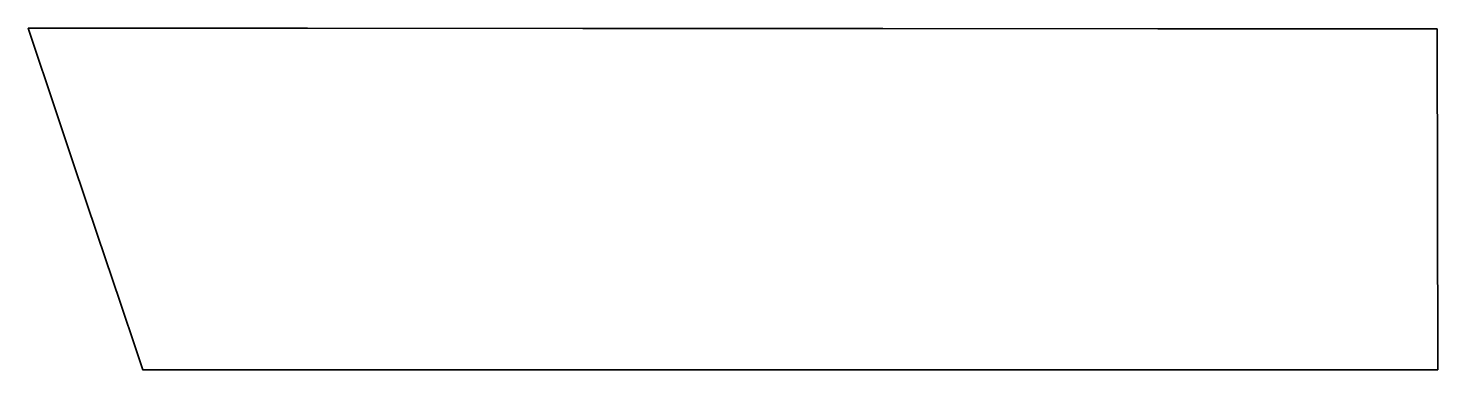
# Model space of a CAD drawing. Extents: x 0 to 3817, y -924 to 0.
import ezdxf

# ---------------------------------------------------------------- set-up
doc = ezdxf.new("R2010")
doc.units = 0
doc.linetypes.add('Solid', pattern=[0])

msp = doc.modelspace()

# ---------------------------------------------------------------- linework, layer by layer
at = {"color": 0, "linetype": 'Solid', "lineweight": 35}
msp.add_lwpolyline([(3622, -924), (3122, -924), (2437, -924), (1690, -924), (1005, -924), (504, -924), (310, -924), (293, -873), (249, -741), (188, -560), (122, -364), (61, -183), (17, -51), (0, 0), (211, 0), (756, 0), (1502, -1), (2314, -1), (3059, -2), (3604, -2), (3815, -2), (3817, -924), (3622, -924)], close=True, dxfattribs=at)

doc.saveas('drawing.dxf')
